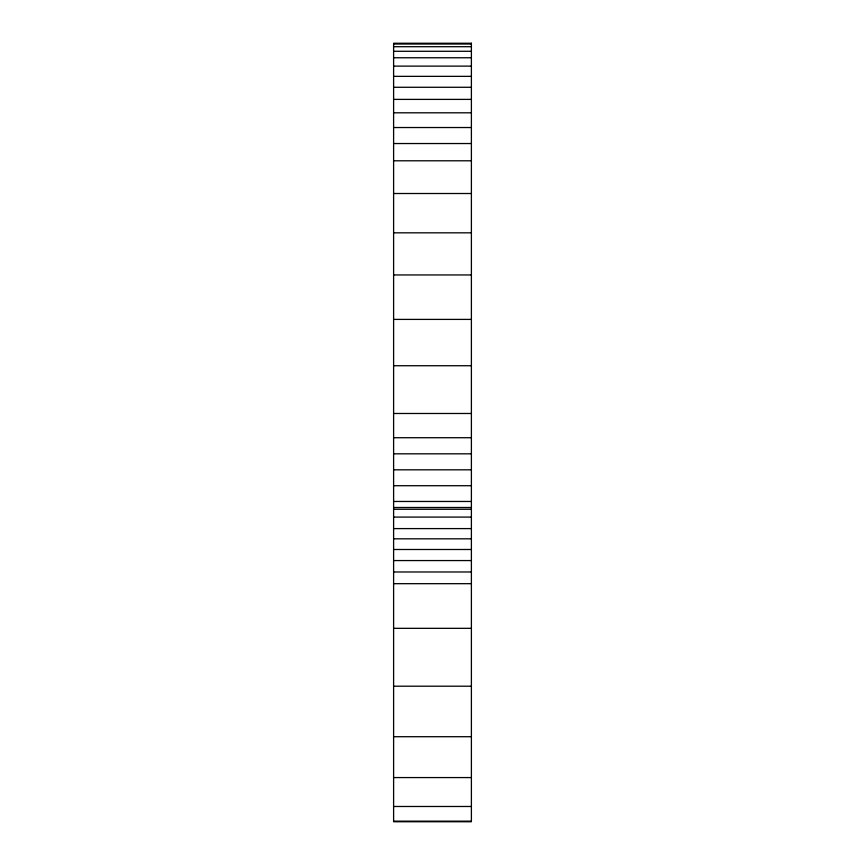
<?xml version="1.0" encoding="UTF-8"?>
<svg xmlns="http://www.w3.org/2000/svg" width="865" height="865" viewBox="0 0 865 865"><rect width="100%" height="100%" fill="white"/><g stroke="black" fill="none" stroke-linecap="round" stroke-linejoin="round"><path stroke-width="1.3" d="M393.607 44.029L471.393 44.029M393.607 46.699L471.393 46.699M393.607 51.284L471.393 51.284M393.607 57.76L471.393 57.76M393.607 66.118L471.393 66.118M393.607 76.358L471.393 76.358M393.607 87.279L471.393 87.279M393.607 99.389L471.393 99.389M393.607 112.807L471.393 112.807M393.607 127.533L471.393 127.533M393.607 143.536L471.393 143.536M393.607 160.793L471.393 160.793M393.607 193.511L471.393 193.511M393.607 232.826L471.393 232.826M393.607 274.951L471.393 274.951M393.607 319.401L471.393 319.401M393.607 365.733L471.393 365.733M393.607 413.481L471.393 413.481M393.607 437.722L471.393 437.722M393.607 453.822L471.393 453.822M393.607 469.814L471.393 469.814M393.607 485.708L471.393 485.708M393.607 501.462L471.393 501.462M393.607 507.506L471.393 507.506M393.607 509.269L471.393 509.269M393.607 517.086L471.393 517.086M393.607 528.601L471.393 528.601M393.607 538.819L471.393 538.819M393.607 549.491L471.393 549.491M393.607 560.563L471.393 560.563M393.607 571.981L471.393 571.981M393.607 583.68L471.393 583.68M393.607 628.325L471.393 628.325M393.607 686.205L471.393 686.205M393.607 736.71L471.393 736.71M393.607 777.57L471.393 777.57M393.607 806.483L471.393 806.483M393.607 821.155L471.393 821.155M471.393 43.25L393.607 43.25L393.607 821.75L471.393 821.75L471.393 43.25"/></g></svg>
